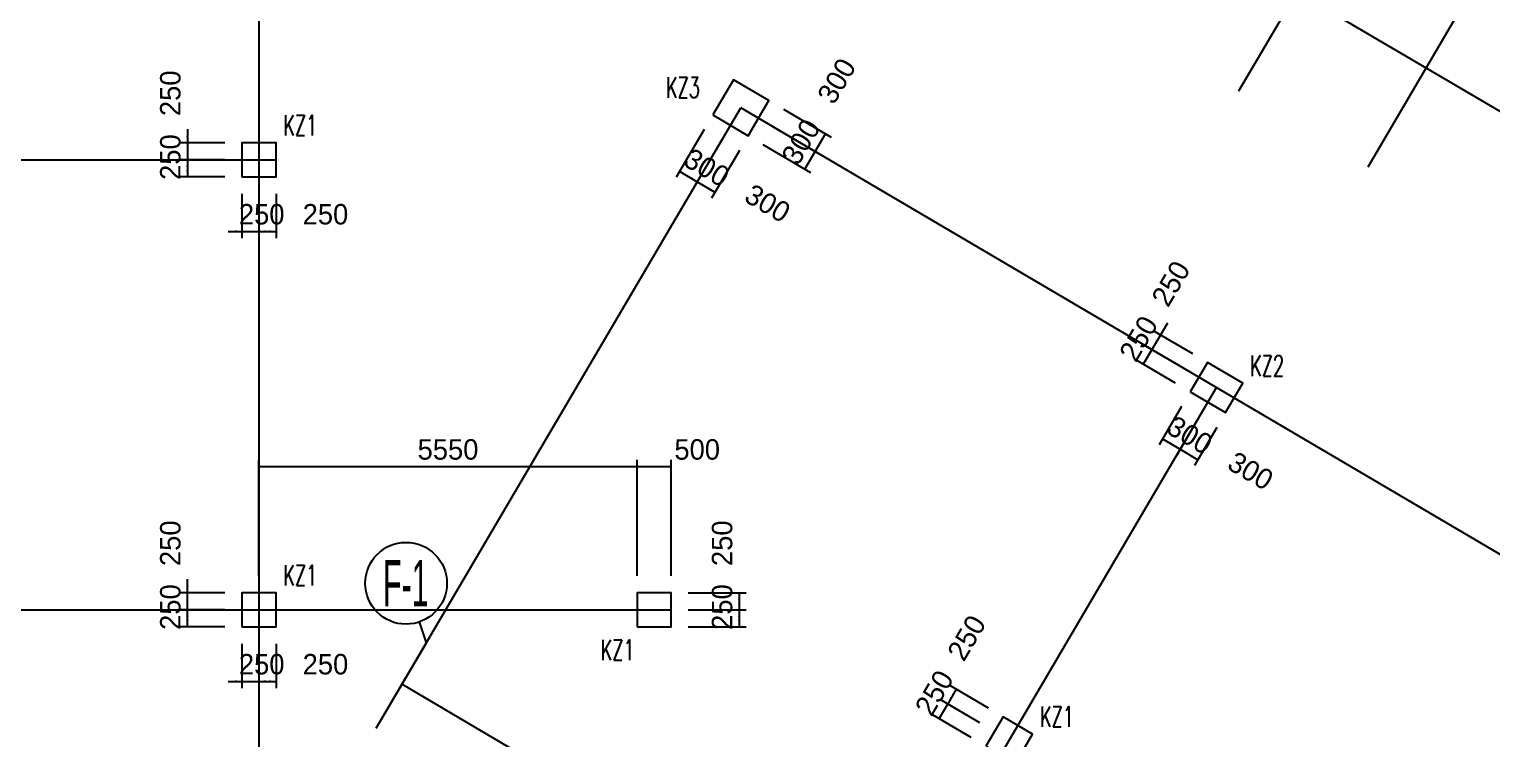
# Model space of a CAD drawing. Extents: x 387171 to 699106, y 11966 to 245688.
# Drawn here: x 595486 to 616955, y 153597 to 164003 of the extents above; entities that cross this region are included whole.
import ezdxf

# ---------------------------------------------------------------- set-up
doc = ezdxf.new("R2010")
doc.units = 0
doc.header["$LTSCALE"] = 100
doc.header["$MEASUREMENT"] = 0
for name, color, linetype in [('AXIS', 3, 'Continuous'), ('COLU', 7, 'Continuous'), ('DIM', 3, 'Continuous'), ('DOTE', 253, 'Continuous'), ('L-AXIS', 3, 'Continuous'), ('NUM', 7, 'Continuous')]:
    doc.layers.add(name, color=color, linetype=linetype)
doc.styles.get("Standard").update_dxf_attribs({"font": 'standard'})
doc.styles.add('tk', font='tk')
doc.dimstyles.get("Standard").update_dxf_attribs({"dimtxt": 300, "dimasz": 100, "dimexe": 100, "dimexo": 250, "dimgap": 100, "dimtad": 0, "dimtoh": 1, "dimdec": 0, "dimdsep": 46, "dimcen": 0.09, "dimclrt": 7, "dimadec": 0, "dimazin": 0, "dimtfac": 1, "dimtdec": 4, "dimtofl": 0, "dimtmove": 0, "dimatfit": 3, "dimfxl": 1, "dimtolj": 1, "dimtzin": 0, "dimarcsym": 0})

# ---------------------------------------------------------------- blocks, each defined once
blk = doc.blocks.new('*D3276')
at = {"layer": 'L-AXIS', "color": 0, "linetype": 'ByBlock', "lineweight": -2}
for p, q in [((600707, 153967), (601010, 154483)), ((600959, 154396), (607942, 150291)), ((607689, 149861), (607992, 150377))]:
    blk.add_line(p, q, dxfattribs=at)
for points in [[(600959, 154396), (601054, 154360), (601037, 154331)], [(607942, 150291), (607847, 150327), (607864, 150356)]]:
    blk.add_solid(points, dxfattribs=at)
at = {"layer": 'L-AXIS', "color": 7, "linetype": 'Continuous', "lineweight": -2, "insert": (604628, 152645), "char_height": 300, "width": 775, "attachment_point": 5, "rotation": 329.5454, "style": 'tk'}
blk.add_mtext('8100', dxfattribs=at)
blk = doc.blocks.new('_AXISO')
blk.add_circle((0, 0), 0.5)
blk = doc.blocks.new('*D4636')
at = {"layer": 'DIM', "color": 0, "linetype": 'ByBlock', "lineweight": -2}
for p, q in [((597808, 162538), (597808, 161888)), ((598358, 162338), (597708, 162338)), ((598358, 162088), (597708, 162088))]:
    blk.add_line(p, q, dxfattribs=at)
for points in [[(597808, 162338), (597791, 162438), (597825, 162438)], [(597808, 162088), (597825, 161988), (597791, 161988)]]:
    blk.add_solid(points, dxfattribs=at)
at = {"layer": 'DIM', "color": 7, "linetype": 'Continuous', "lineweight": -2, "insert": (597558, 163064), "char_height": 300, "width": 566.67, "attachment_point": 5, "rotation": 90, "style": 'tk'}
blk.add_mtext('250', dxfattribs=at)
blk = doc.blocks.new('*D4502')
at = {"layer": 'DIM', "color": 0, "linetype": 'ByBlock', "lineweight": -2}
for p, q in [((598358, 162088), (597708, 162088)), ((597808, 162088), (597808, 161838)), ((598358, 161838), (597708, 161838))]:
    blk.add_line(p, q, dxfattribs=at)
for points in [[(597808, 162088), (597825, 161988), (597791, 161988)], [(597808, 161838), (597791, 161938), (597825, 161938)]]:
    blk.add_solid(points, dxfattribs=at)
at = {"layer": 'DIM', "color": 7, "linetype": 'Continuous', "lineweight": -2, "insert": (597558, 162128), "char_height": 300, "width": 566.67, "attachment_point": 5, "rotation": 90, "style": 'tk'}
blk.add_mtext('250', dxfattribs=at)
blk = doc.blocks.new('*D669')
at = {"layer": 'DIM', "color": 0, "linetype": 'ByBlock', "lineweight": -2}
for p, q in [((598608, 161588), (598608, 160938)), ((598858, 161588), (598858, 160938)), ((598408, 161038), (599058, 161038))]:
    blk.add_line(p, q, dxfattribs=at)
for points in [[(598608, 161038), (598508, 161021), (598508, 161055)], [(598858, 161038), (598958, 161055), (598958, 161021)]]:
    blk.add_solid(points, dxfattribs=at)
at = {"layer": 'DIM', "color": 7, "linetype": 'Continuous', "lineweight": -2, "insert": (598898, 161288), "char_height": 300, "width": 566.67, "attachment_point": 5, "style": 'tk'}
blk.add_mtext('250', dxfattribs=at)
blk = doc.blocks.new('*D327')
at = {"layer": 'DIM', "color": 0, "linetype": 'ByBlock', "lineweight": -2}
for p, q in [((598858, 161588), (598858, 160938)), ((599108, 161588), (599108, 160938)), ((598858, 161038), (599108, 161038))]:
    blk.add_line(p, q, dxfattribs=at)
for points in [[(598858, 161038), (598958, 161055), (598958, 161021)], [(599108, 161038), (599008, 161021), (599008, 161055)]]:
    blk.add_solid(points, dxfattribs=at)
at = {"layer": 'DIM', "color": 7, "linetype": 'Continuous', "lineweight": -2, "insert": (599834, 161288), "char_height": 300, "width": 566.67, "attachment_point": 5, "style": 'tk'}
blk.add_mtext('250', dxfattribs=at)
blk = doc.blocks.new('*D1117')
at = {"layer": 'DIM', "color": 0, "linetype": 'ByBlock', "lineweight": -2}
for p, q in [((604408, 155988), (604408, 157688)), ((604408, 157588), (604908, 157588)), ((604908, 155988), (604908, 157688))]:
    blk.add_line(p, q, dxfattribs=at)
for points in [[(604408, 157588), (604508, 157604), (604508, 157571)], [(604908, 157588), (604808, 157571), (604808, 157604)]]:
    blk.add_solid(points, dxfattribs=at)
at = {"layer": 'DIM', "color": 7, "linetype": 'Continuous', "lineweight": -2, "insert": (605291, 157838), "char_height": 300, "width": 566.67, "attachment_point": 5, "style": 'tk'}
blk.add_mtext('500', dxfattribs=at)
blk = doc.blocks.new('*D2025')
at = {"layer": 'DIM', "color": 0, "linetype": 'ByBlock', "lineweight": -2}
for p, q in [((605158, 155738), (606008, 155738)), ((605908, 155738), (605908, 155488)), ((605158, 155488), (606008, 155488))]:
    blk.add_line(p, q, dxfattribs=at)
for points in [[(605908, 155738), (605925, 155638), (605891, 155638)], [(605908, 155488), (605891, 155588), (605925, 155588)]]:
    blk.add_solid(points, dxfattribs=at)
at = {"layer": 'DIM', "color": 7, "linetype": 'Continuous', "lineweight": -2, "insert": (605658, 156464), "char_height": 300, "width": 566.67, "attachment_point": 5, "rotation": 90, "style": 'tk'}
blk.add_mtext('250', dxfattribs=at)
blk = doc.blocks.new('*D1307')
at = {"layer": 'DIM', "color": 0, "linetype": 'ByBlock', "lineweight": -2}
for p, q in [((598608, 154988), (598608, 154338)), ((598858, 154988), (598858, 154338)), ((598408, 154438), (599058, 154438))]:
    blk.add_line(p, q, dxfattribs=at)
for points in [[(598608, 154438), (598508, 154421), (598508, 154455)], [(598858, 154438), (598958, 154455), (598958, 154421)]]:
    blk.add_solid(points, dxfattribs=at)
at = {"layer": 'DIM', "color": 7, "linetype": 'Continuous', "lineweight": -2, "insert": (598898, 154688), "char_height": 300, "width": 566.67, "attachment_point": 5, "style": 'tk'}
blk.add_mtext('250', dxfattribs=at)
blk = doc.blocks.new('*D1024')
at = {"layer": 'DIM', "color": 0, "linetype": 'ByBlock', "lineweight": -2}
for p, q in [((598858, 154988), (598858, 154338)), ((599108, 154988), (599108, 154338)), ((598858, 154438), (599108, 154438))]:
    blk.add_line(p, q, dxfattribs=at)
for points in [[(598858, 154438), (598958, 154455), (598958, 154421)], [(599108, 154438), (599008, 154421), (599008, 154455)]]:
    blk.add_solid(points, dxfattribs=at)
at = {"layer": 'DIM', "color": 7, "linetype": 'Continuous', "lineweight": -2, "insert": (599834, 154688), "char_height": 300, "width": 566.67, "attachment_point": 5, "style": 'tk'}
blk.add_mtext('250', dxfattribs=at)
blk = doc.blocks.new('*D1797')
at = {"layer": 'DIM', "color": 0, "linetype": 'ByBlock', "lineweight": -2}
for p, q in [((598358, 155488), (597708, 155488)), ((597808, 155238), (597808, 155488)), ((598358, 155238), (597708, 155238))]:
    blk.add_line(p, q, dxfattribs=at)
for points in [[(597808, 155488), (597825, 155388), (597791, 155388)], [(597808, 155238), (597791, 155338), (597825, 155338)]]:
    blk.add_solid(points, dxfattribs=at)
at = {"layer": 'DIM', "color": 7, "linetype": 'Continuous', "lineweight": -2, "insert": (597558, 155528), "char_height": 300, "width": 566.67, "attachment_point": 5, "rotation": 90, "style": 'tk'}
blk.add_mtext('250', dxfattribs=at)
blk = doc.blocks.new('*D1518')
at = {"layer": 'DIM', "color": 0, "linetype": 'ByBlock', "lineweight": -2}
for p, q in [((597808, 155288), (597808, 155938)), ((598358, 155738), (597708, 155738)), ((598358, 155488), (597708, 155488))]:
    blk.add_line(p, q, dxfattribs=at)
for points in [[(597808, 155738), (597791, 155838), (597825, 155838)], [(597808, 155488), (597825, 155388), (597791, 155388)]]:
    blk.add_solid(points, dxfattribs=at)
at = {"layer": 'DIM', "color": 7, "linetype": 'Continuous', "lineweight": -2, "insert": (597558, 156464), "char_height": 300, "width": 566.67, "attachment_point": 5, "rotation": 90, "style": 'tk'}
blk.add_mtext('250', dxfattribs=at)
blk = doc.blocks.new('*D3472')
at = {"layer": 'DIM', "color": 0, "linetype": 'ByBlock', "lineweight": -2}
for p, q in [((612194, 159693), (611864, 159132)), ((612566, 159242), (612006, 159571)), ((612440, 159026), (611879, 159356))]:
    blk.add_line(p, q, dxfattribs=at)
for points in [[(612092, 159520), (612129, 159615), (612157, 159598)], [(611966, 159305), (611929, 159210), (611901, 159227)]]:
    blk.add_solid(points, dxfattribs=at)
at = {"layer": 'DIM', "color": 7, "linetype": 'Continuous', "lineweight": -2, "insert": (612245, 160273), "char_height": 300, "width": 566.67, "attachment_point": 5, "rotation": 59.5454, "style": 'tk'}
blk.add_mtext('250', dxfattribs=at)
blk = doc.blocks.new('*D4520')
at = {"layer": 'DIM', "color": 0, "linetype": 'ByBlock', "lineweight": -2}
for p, q in [((611966, 159305), (611839, 159089)), ((612440, 159026), (611879, 159356)), ((612313, 158811), (611753, 159140))]:
    blk.add_line(p, q, dxfattribs=at)
for points in [[(611966, 159305), (611929, 159210), (611901, 159227)], [(611839, 159089), (611875, 159184), (611904, 159167)]]:
    blk.add_solid(points, dxfattribs=at)
at = {"layer": 'DIM', "color": 7, "linetype": 'Continuous', "lineweight": -2, "insert": (611771, 159466), "char_height": 300, "width": 566.67, "attachment_point": 5, "rotation": 59.5454, "style": 'tk'}
blk.add_mtext('250', dxfattribs=at)
blk = doc.blocks.new('*D4164')
at = {"layer": 'DIM', "color": 0, "linetype": 'ByBlock', "lineweight": -2}
for p, q in [((612402, 158468), (612072, 157908)), ((612660, 158316), (612331, 157756)), ((612123, 157994), (612382, 157842))]:
    blk.add_line(p, q, dxfattribs=at)
for points in [[(612123, 157994), (612218, 157958), (612201, 157929)], [(612382, 157842), (612287, 157879), (612304, 157907)]]:
    blk.add_solid(points, dxfattribs=at)
at = {"layer": 'DIM', "color": 7, "linetype": 'Continuous', "lineweight": -2, "insert": (612522, 158050), "char_height": 300, "width": 566.67, "attachment_point": 5, "rotation": 329.5454, "style": 'tk'}
blk.add_mtext('300', dxfattribs=at)
blk = doc.blocks.new('*D340')
at = {"layer": 'DIM', "color": 0, "linetype": 'ByBlock', "lineweight": -2}
for p, q in [((612660, 158316), (612331, 157756)), ((612919, 158164), (612590, 157604)), ((612382, 157842), (612640, 157690))]:
    blk.add_line(p, q, dxfattribs=at)
for points in [[(612382, 157842), (612476, 157806), (612459, 157777)], [(612640, 157690), (612546, 157726), (612563, 157755)]]:
    blk.add_solid(points, dxfattribs=at)
at = {"layer": 'DIM', "color": 7, "linetype": 'Continuous', "lineweight": -2, "insert": (613415, 157525), "char_height": 300, "width": 566.67, "attachment_point": 5, "rotation": 329.5454, "style": 'tk'}
blk.add_mtext('300', dxfattribs=at)
blk = doc.blocks.new('*D207')
at = {"layer": 'DIM', "color": 0, "linetype": 'ByBlock', "lineweight": -2}
for p, q in [((609568, 154044), (609008, 154374)), ((609442, 153829), (608881, 154158)), ((609094, 154323), (608968, 154107))]:
    blk.add_line(p, q, dxfattribs=at)
for points in [[(608968, 154107), (609004, 154202), (609033, 154185)], [(609094, 154323), (609058, 154228), (609029, 154245)]]:
    blk.add_solid(points, dxfattribs=at)
at = {"layer": 'DIM', "color": 7, "linetype": 'Continuous', "lineweight": -2, "insert": (609247, 155076), "char_height": 300, "width": 566.67, "attachment_point": 5, "rotation": 59.5454, "style": 'tk'}
blk.add_mtext('250', dxfattribs=at)
blk = doc.blocks.new('*D4714')
at = {"layer": 'DIM', "color": 0, "linetype": 'ByBlock', "lineweight": -2}
for p, q in [((609442, 153829), (608881, 154158)), ((609315, 153613), (608755, 153943)), ((608968, 154107), (608841, 153892))]:
    blk.add_line(p, q, dxfattribs=at)
for points in [[(608841, 153892), (608877, 153986), (608906, 153970)], [(608968, 154107), (608931, 154013), (608903, 154030)]]:
    blk.add_solid(points, dxfattribs=at)
at = {"layer": 'DIM', "color": 7, "linetype": 'Continuous', "lineweight": -2, "insert": (608772, 154269), "char_height": 300, "width": 566.67, "attachment_point": 5, "rotation": 59.5454, "style": 'tk'}
blk.add_mtext('250', dxfattribs=at)
blk = doc.blocks.new('*D2071')
at = {"layer": 'DIM', "color": 0, "linetype": 'ByBlock', "lineweight": -2}
for p, q in [((598858, 155988), (598858, 157688)), ((598858, 157588), (604408, 157588)), ((604408, 155988), (604408, 157688))]:
    blk.add_line(p, q, dxfattribs=at)
for points in [[(598858, 157588), (598958, 157604), (598958, 157571)], [(604408, 157588), (604308, 157571), (604308, 157604)]]:
    blk.add_solid(points, dxfattribs=at)
at = {"layer": 'DIM', "color": 7, "linetype": 'Continuous', "lineweight": -2, "insert": (601633, 157838), "char_height": 300, "width": 780, "attachment_point": 5, "style": 'tk'}
blk.add_mtext('5550', dxfattribs=at)
blk = doc.blocks.new('*D1962')
at = {"layer": 'DIM', "color": 0, "linetype": 'ByBlock', "lineweight": -2}
for p, q in [((605158, 155488), (606008, 155488)), ((605908, 155488), (605908, 155238)), ((605158, 155238), (606008, 155238))]:
    blk.add_line(p, q, dxfattribs=at)
for points in [[(605908, 155488), (605925, 155388), (605891, 155388)], [(605908, 155238), (605891, 155338), (605925, 155338)]]:
    blk.add_solid(points, dxfattribs=at)
at = {"layer": 'DIM', "color": 7, "linetype": 'Continuous', "lineweight": -2, "insert": (605658, 155528), "char_height": 300, "width": 566.67, "attachment_point": 5, "rotation": 90, "style": 'tk'}
blk.add_mtext('250', dxfattribs=at)
blk = doc.blocks.new('*D3995')
at = {"layer": 'DIM', "color": 0, "linetype": 'ByBlock', "lineweight": -2}
for p, q in [((605394, 162531), (604983, 161832)), ((605653, 162379), (605242, 161680)), ((605034, 161918), (605292, 161766))]:
    blk.add_line(p, q, dxfattribs=at)
for points in [[(605034, 161918), (605128, 161882), (605111, 161853)], [(605292, 161766), (605198, 161802), (605215, 161831)]]:
    blk.add_solid(points, dxfattribs=at)
at = {"layer": 'DIM', "color": 7, "linetype": 'Continuous', "lineweight": -2, "insert": (605432, 161974), "char_height": 300, "width": 566.67, "attachment_point": 5, "rotation": 329.5454, "style": 'tk'}
blk.add_mtext('300', dxfattribs=at)
blk = doc.blocks.new('*D1739')
at = {"layer": 'DIM', "color": 0, "linetype": 'ByBlock', "lineweight": -2}
for p, q in [((605653, 162379), (605242, 161680)), ((605911, 162227), (605500, 161528)), ((605292, 161766), (605551, 161614))]:
    blk.add_line(p, q, dxfattribs=at)
for points in [[(605292, 161766), (605387, 161730), (605370, 161701)], [(605551, 161614), (605456, 161650), (605473, 161679)]]:
    blk.add_solid(points, dxfattribs=at)
at = {"layer": 'DIM', "color": 7, "linetype": 'Continuous', "lineweight": -2, "insert": (606325, 161449), "char_height": 300, "width": 566.67, "attachment_point": 5, "rotation": 329.5454, "style": 'tk'}
blk.add_mtext('300', dxfattribs=at)
blk = doc.blocks.new('*D156')
at = {"layer": 'DIM', "color": 0, "linetype": 'ByBlock', "lineweight": -2}
for p, q in [((606406, 162574), (607108, 162161)), ((606253, 162315), (606956, 161902)), ((606870, 161953), (607022, 162212))]:
    blk.add_line(p, q, dxfattribs=at)
for points in [[(607022, 162212), (606985, 162117), (606957, 162134)], [(606870, 161953), (606906, 162048), (606935, 162031)]]:
    blk.add_solid(points, dxfattribs=at)
at = {"layer": 'DIM', "color": 7, "linetype": 'Continuous', "lineweight": -2, "insert": (606814, 162352), "char_height": 300, "width": 566.67, "attachment_point": 5, "rotation": 59.5454, "style": 'tk'}
blk.add_mtext('300', dxfattribs=at)
blk = doc.blocks.new('*D2483')
at = {"layer": 'DIM', "color": 0, "linetype": 'ByBlock', "lineweight": -2}
for p, q in [((606558, 162833), (607260, 162420)), ((606406, 162574), (607108, 162161)), ((607022, 162212), (607174, 162470))]:
    blk.add_line(p, q, dxfattribs=at)
for points in [[(607022, 162212), (607058, 162306), (607087, 162290)], [(607174, 162470), (607138, 162376), (607109, 162393)]]:
    blk.add_solid(points, dxfattribs=at)
at = {"layer": 'DIM', "color": 7, "linetype": 'Continuous', "lineweight": -2, "insert": (607339, 163245), "char_height": 300, "width": 566.67, "attachment_point": 5, "rotation": 59.5454, "style": 'tk'}
blk.add_mtext('300', dxfattribs=at)

msp = doc.modelspace()

# ---------------------------------------------------------------- linework, layer by layer
at = {"layer": 'COLU'}
for points in [[(605520.8, 162746.3), (606038, 162442.2), (606342.1, 162959.4), (605824.9, 163263.5)], [(598608.1, 161837.9), (599108.1, 161837.9), (599108.1, 162337.9), (598608.1, 162337.9)], [(612528.5, 158683.9), (613045.8, 158379.8), (613299.2, 158810.8), (612782, 159114.9)], [(598608.1, 155237.9), (599108.1, 155237.9), (599108.1, 155737.9), (598608.1, 155737.9)], [(604408.1, 155237.9), (604908.1, 155237.9), (604908.1, 155737.9), (604408.1, 155737.9)], [(609530.5, 153486.4), (609961.5, 153232.9), (610215, 153664), (609783.9, 153917.4)]]:
    msp.add_lwpolyline(points, close=True, dxfattribs=at)
at = {"layer": 'DOTE'}
for p, q in [((645210.3, 146254), (583882.9, 182313.2)), ((621007.2, 171969.4), (615133.3, 161979.5)), ((617894.3, 171015.6), (613236.8, 163094.6)), ((598858.1, 167587.9), (598858.1, 144687.9)), ((600579.9, 153751.3), (605931.4, 162852.9)), ((650020.1, 136929.7), (605931.4, 162852.9)), ((538758.1, 162087.9), (599108.1, 162087.9)), ((601053.4, 138575.8), (612913.9, 158747.3)), ((491029.4, 155487.9), (604908.1, 155487.9))]:
    msp.add_line(p, q, dxfattribs=at)
at = {"layer": 'L-AXIS'}
for p, q in [((601316.8, 155004.6), (601212.3, 155309.1)), ((600579.9, 153751.3), (601316.8, 155004.6))]:
    msp.add_line(p, q, dxfattribs=at)

# ---------------------------------------------------------------- block references
at = {"layer": 'AXIS'}
ref = msp.add_blockref('_AXISO', (601017.5, 155876.6), dxfattribs=dict(at, xscale=1199.999999999997, yscale=1200, rotation=359.999645787379))
ref.add_attrib('A', 'F-1', (600678.1, 155537.2), dxfattribs={"height": 678.82, "style": 'tk', "width": 0.490566})

# ---------------------------------------------------------------- texts
at = {"layer": 'NUM', "color": 200, "width": 0.7}
for s, p in [('KZ3', (604829.8, 162999.2)), ('KZ1', (599214.1, 162444)), ('KZ2', (613405.3, 158916.9)), ('KZ1', (599214.1, 155844)), ('KZ1', (603872.4, 154749.3)), ('KZ1', (610321, 153770))]:
    msp.add_text(s, height=300, dxfattribs=at).set_placement(p)

# ---------------------------------------------------------------- dimensions: what is measured, and where the dimension line sits
at = {"layer": 'DIM', "color": 200}
for p1, p2, distance, picture, middle in [((598608.1, 162337.9), (598608.1, 162087.9), -800, '*D4636', (597558.1, 162556)), ((605520.8, 162746.3), (605779.4, 162594.3), -960.9, '*D3995', (604972.4, 162244)), ((606038, 162442.2), (606190, 162700.8), -964.9, '*D156', (606543.7, 161891.9)), ((598608.1, 162087.9), (598608.1, 161837.9), -800, '*D4502', (597558.1, 161619.9)), ((598608.1, 161837.9), (598858.1, 161837.9), -800, '*D669', (598390, 161287.9)), ((598858.1, 161837.9), (599108.1, 161837.9), -800, '*D327', (599326.1, 161287.9)), ((612782, 159114.9), (612655.3, 158899.4), -800, '*D3472', (611987.4, 159835.1)), ((612655.3, 158899.4), (612528.5, 158683.9), -800, '*D4520', (611512.9, 159028.1)), ((612528.5, 158683.9), (612787.2, 158531.8), -800, '*D4164', (612061.8, 158320.3)), ((612787.2, 158531.8), (613045.8, 158379.8), -800, '*D340', (612955, 157795.1)), ((598608.1, 155487.9), (598608.1, 155737.9), 800, '*D1518', (597558.1, 155956)), ((598608.1, 155237.9), (598608.1, 155487.9), 800, '*D1797', (597558.1, 155019.9)), ((598608.1, 155237.9), (598858.1, 155237.9), -800, '*D1307', (598390, 154687.9)), ((598858.1, 155237.9), (599108.1, 155237.9), -800, '*D1024', (599326.1, 154687.9)), ((609783.9, 153917.4), (609657.2, 153701.9), -800, '*D207', (608989.3, 154637.6)), ((609657.2, 153701.9), (609530.5, 153486.4), -800, '*D4714', (608514.8, 153830.6))]:
    dim = msp.add_aligned_dim(p1=p1, p2=p2, distance=distance, dimstyle='Standard', dxfattribs=at)
    dim.commit()
    dim.dimension.update_dxf_attribs({"geometry": picture, "text_midpoint": middle})
for base, p1, p2, angle, picture, middle in [((607173.8, 162470.4), (606190, 162700.8), (606342.1, 162959.4), 239.54537, '*D2483', (607068.9, 162785.1)), ((605550.9, 161613.9), (605779.4, 162594.3), (606038, 162442.2), 149.54537, '*D1739', (605865.6, 161718.8)), ((605908.1, 155487.9), (604908.1, 155737.9), (604908.1, 155487.9), 270, '*D2025', (605658.1, 155956)), ((605908.1, 155237.9), (604908.1, 155487.9), (604908.1, 155237.9), 270, '*D1962', (605658.1, 155019.9))]:
    dim = msp.add_linear_dim(base=base, p1=p1, p2=p2, angle=angle, dimstyle='Standard', dxfattribs=at)
    dim.commit()
    dim.dimension.update_dxf_attribs({"geometry": picture, "text_midpoint": middle})
for base, p1, p2, picture, middle in [((604408.1, 157587.8), (598858.1, 155737.9), (604408.1, 155737.9), '*D2071', (601633.1, 157837.8)), ((604908.1, 157587.8), (604408.1, 155737.9), (604908.1, 155737.9), '*D1117', (604658.1, 157837.8))]:
    dim = msp.add_linear_dim(base=base, p1=p1, p2=p2, dimstyle='Standard', dxfattribs=at)
    dim.commit()
    dim.dimension.update_dxf_attribs({"geometry": picture, "text_midpoint": middle})
at = {"layer": 'L-AXIS'}
dim = msp.add_linear_dim(base=(607941.6, 150290.9), p1=(600579.9, 153751.3), p2=(607562.3, 149645.8), angle=329.54537, dimstyle='Standard', dxfattribs=at)
dim.commit()
dim.dimension.update_dxf_attribs({"geometry": '*D3276', "text_midpoint": (604627.8, 152645.3)})

doc.saveas('drawing.dxf')
